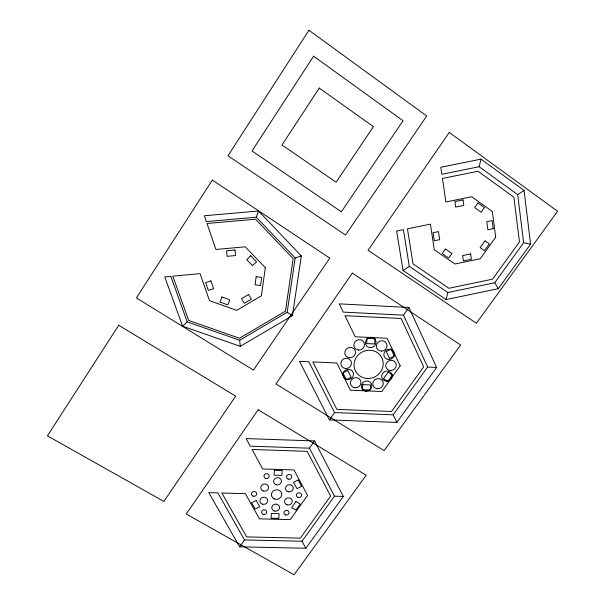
<?xml version="1.0" encoding="UTF-8"?>
<svg xmlns="http://www.w3.org/2000/svg" width="605" height="605" viewBox="0 0 605 605"><rect width="100%" height="100%" fill="white"/><g stroke="black" fill="none" stroke-linecap="round" stroke-linejoin="round"><path stroke-width="0.91" d="M287.178 312.271L295.164 257.949L256.248 217.187L206.373 221.589L204.384 215.766L258.562 211.009L301.32 255.953L292.449 315.651L240.283 346.332L182.604 326.216L164.772 276.893L170.829 276.334L187.195 321.868L239.678 340.229L287.178 312.271L292.449 315.651M446.097 299.573L447.851 292.517L494.716 282.754L523.643 242.718L517.698 194.636L479.13 166.715L441.839 174.278L440.811 167.275L481.013 159.13L524.066 190.424L530.585 244.11L498.301 288.683L446.097 299.573L403.043 270.495L396.63 231.065L403.399 229.673L409.283 266.366L447.851 292.517M479.13 166.715L481.013 159.13M256.248 217.187L258.562 211.009M244.511 539.925L217.876 492.886L208.77 492.629L239.633 546.822L244.511 539.925L302.016 541.225L334.505 496.183L343.337 496.433L314.502 440.954L246.129 438.572L250.266 446.172L309.397 448.184L314.502 440.954M334.58 412.572L308.8 361.737L299.513 361.321L329.4 419.893L334.58 412.572L393.167 414.826L427.637 367.031L436.636 367.432L408.904 307.476L339.216 303.869L343.209 312.097L403.482 315.152L408.904 307.476M239.633 546.822L305.85 548.266L343.337 496.433M329.4 419.893L396.857 422.426L436.636 367.432M182.604 326.216L187.195 321.868M403.043 270.495L409.283 266.366M517.698 194.636L524.066 190.424M295.164 257.949L301.32 255.953M523.643 242.718L530.585 244.11M494.716 282.754L498.301 288.683M302.016 541.225L305.85 548.266M309.397 448.184L334.505 496.183M393.167 414.826L396.857 422.426M403.482 315.152L427.637 367.031M239.678 340.229L240.283 346.332M271.395 513.486L271.07 518.22L278.784 518.409L279.124 513.69L271.395 513.486M274.383 470.304L274.05 475.159L281.862 475.394L282.21 470.546L274.383 470.304M362.781 384.636L362.304 389.703L370.162 390.028L370.646 384.969L362.781 384.636M367.106 338.361L366.622 343.564L374.586 343.942L375.085 338.74L367.106 338.361M256.172 276.697L255.06 284.819L260.566 285.522L261.693 277.408L256.172 276.697M265.323 267.614L261.405 295.784L236.721 310.373L209.512 300.685L200.058 273.641L172.796 276.152L188.692 320.446L239.482 338.24L285.462 311.174L293.16 258.6L255.499 219.191L207.023 223.479L215.902 249.464L245.154 246.817L265.323 267.614M221.906 296.995L220.001 302.084L227.843 304.882L229.749 299.8L221.906 296.995M118.716 325.286L47.432 435.842L163.872 501.424L235.678 396.131L118.716 325.286M212.332 180.093L136.375 297.902L253.442 370.086L329.793 258.123L212.332 180.093M308.943 30.25L228.002 155.78L345.531 235.042L426.714 116.001L308.943 30.25M313.579 56.189L252.035 150.97L341.371 211.773L403.059 120.735L313.579 56.189M319.274 88.065L282.006 144.973L336.093 182.203L373.414 126.672L319.274 88.065M258.146 409.744L186.264 514.031L294.06 574.75L366.222 475.212L258.146 409.744M352.329 273.097L275.925 383.948L384.054 450.612L460.609 345.016L352.329 273.097M449.281 132.434L368.082 250.243L476.369 323.274L557.568 211.274L449.281 132.434M445.424 249.003L442.21 253.555L448.706 258.032L451.92 253.495L445.424 249.003M477.942 202.955L474.66 207.606L481.156 212.219L484.439 207.583L477.942 202.955M295.943 501.545L291.625 507.61L295.89 510.098L300.216 504.041L295.943 501.545M388.16 372.196L383.57 378.639L387.85 381.369L392.441 374.941L388.16 372.196M485.036 240.835L480.166 247.657L484.439 250.644L489.309 243.83L485.036 240.835M307.559 495.419L290.256 519.627L259.416 518.848L245.411 493.665L221.861 492.999L246.651 536.9L300.337 538.132L330.625 496.07L307.166 451.338L252.066 449.485L262.683 468.981L293.992 469.956L307.559 495.419M400.192 365.806L381.823 391.503L350.401 390.21L336.856 362.985L312.853 361.919L336.849 409.358L391.541 411.491L423.689 366.849L401.107 318.502L344.956 315.681L355.211 336.766L387.117 338.293L400.192 365.806M495.692 237.152L480.219 258.774L454.937 264.014L434.307 249.812L430.412 224.137L407.452 228.841L413.033 263.886L448.91 288.267L492.561 279.185L519.468 241.887L513.879 197.162L478.003 171.245L442.452 178.467L445.885 202.002L471.666 196.738L492.296 211.448L495.692 237.152M250.727 255.817L246.689 259.658L252.504 265.633L256.543 261.806L250.727 255.817M248.602 294.476L241.471 298.696L244.337 303.317L251.453 299.104L248.602 294.476M347.724 370.434L342.914 372.793L346.294 379.6L351.089 377.248L347.724 370.434M391.102 349.138L386.27 351.505L389.552 358.379L394.369 356.012L391.102 349.138M256.255 500.456L251.604 502.717L255.106 509.017L259.742 506.756L256.255 500.456M298.197 480.007L293.531 482.283L296.934 488.643L301.592 486.375L298.197 480.007M210.918 280.901L205.602 282.626L208.317 290.415L213.618 288.698L210.918 280.901M439.684 239.678L434.322 240.782L433.097 232.698L438.474 231.594L439.684 239.678M493.196 228.667L487.857 229.764L486.775 221.672L492.13 220.568L493.196 228.667M470.63 253.941L462.659 255.59L463.415 260.891L471.378 259.243L470.63 253.941M463.037 199.915L454.922 201.571L455.701 207.054L463.808 205.398L463.037 199.915M234.974 250.009L226.557 250.773L227.109 256.316L235.519 255.552L234.974 250.009M262.222 504.094A3.902 3.569 -10.3 0 0 267.682 500.29A3.902 3.569 -10.3 0 0 261.519 497.938A3.902 3.569 -10.3 0 0 262.222 504.094M253.056 496.13A2.617 2.397 -9.4 0 0 256.709 493.582A2.617 2.397 -9.4 0 0 252.572 492.009A2.617 2.397 -9.4 0 0 253.056 496.13M274.254 511.021A3.887 3.547 -11.5 0 0 279.51 507.005A3.887 3.547 -11.5 0 0 273.263 504.948A3.887 3.547 -11.5 0 0 274.254 511.021M263.236 514.348A2.594 2.367 -10.4 0 0 266.737 511.679A2.594 2.367 -10.4 0 0 262.555 510.31A2.594 2.367 -10.4 0 0 263.236 514.348M287.171 504.873A3.887 3.554 -12.8 0 0 292.238 500.63A3.887 3.554 -12.8 0 0 285.885 498.845A3.887 3.554 -12.8 0 0 287.171 504.873M285.651 514.961A2.586 2.352 -12.5 0 0 289.009 512.148A2.586 2.352 -12.5 0 0 284.796 510.975A2.586 2.352 -12.5 0 0 285.651 514.961M288.056 491.721A3.902 3.585 -13 0 0 293.243 487.57A3.902 3.585 -13 0 0 286.921 485.618A3.902 3.585 -13 0 0 288.056 491.721M298.061 497.446A2.594 2.375 -13.9 0 0 301.517 494.686A2.594 2.375 -13.9 0 0 297.327 493.393A2.594 2.375 -13.9 0 0 298.061 497.446M276.099 484.734A3.917 3.607 -11.8 0 0 281.401 480.665A3.917 3.607 -11.8 0 0 275.101 478.555A3.917 3.607 -11.8 0 0 276.099 484.734M288.169 479.107A2.609 2.405 -13 0 0 291.708 476.392A2.609 2.405 -13 0 0 287.519 474.986A2.609 2.405 -13 0 0 288.169 479.107M263.183 490.958A3.917 3.6 -10.4 0 0 268.567 487.017A3.917 3.6 -10.4 0 0 262.32 484.779A3.917 3.6 -10.4 0 0 263.183 490.958M265.572 478.404A2.624 2.42 -10.6 0 0 269.18 475.764A2.624 2.42 -10.6 0 0 264.998 474.26A2.624 2.42 -10.6 0 0 265.572 478.404M274.579 499.012A5.211 4.772 -11.6 0 0 281.748 493.786A5.211 4.772 -11.6 0 0 273.468 490.821A5.211 4.772 -11.6 0 0 274.579 499.012M367.575 378.465A14.747 13.945 -27.9 0 0 381.747 357.608A14.747 13.945 -27.9 0 0 356.564 356.958A14.747 13.945 -27.9 0 0 367.575 378.465M390.739 370.51A5.354 5.037 -30.4 0 0 395.715 362.826A5.354 5.037 -30.4 0 0 386.587 362.834A5.354 5.037 -30.4 0 0 390.739 370.51M377.497 388.712A5.324 4.999 -27.3 0 0 382.791 381.309A5.324 4.999 -27.3 0 0 373.724 380.916A5.324 4.999 -27.3 0 0 377.497 388.712M354.976 387.767A5.339 5.037 -24.7 0 0 360.588 380.583A5.339 5.037 -24.7 0 0 351.52 379.766A5.339 5.037 -24.7 0 0 354.976 387.767M345.568 368.536A5.369 5.105 -24.9 0 0 351.029 361.14A5.369 5.105 -24.9 0 0 341.863 360.504A5.369 5.105 -24.9 0 0 345.568 368.536M358.667 350.068A5.4 5.143 -28.6 0 0 364.006 342.498A5.4 5.143 -28.6 0 0 354.787 342.052A5.4 5.143 -28.6 0 0 358.667 350.068M381.695 351.112A5.392 5.105 -31.4 0 0 386.315 343.133A5.392 5.105 -31.4 0 0 377.104 343.549A5.392 5.105 -31.4 0 0 381.695 351.112M370.479 347.648A5.4 5.135 -30.5 0 0 375.463 339.859A5.4 5.135 -30.5 0 0 366.237 339.836A5.4 5.135 -30.5 0 0 370.479 347.648M388.97 359.499A5.377 5.074 -31.3 0 0 393.779 351.671A5.377 5.074 -31.3 0 0 384.614 351.876A5.377 5.074 -31.3 0 0 388.97 359.499M386.542 381.188A5.332 5.014 -28.9 0 0 391.677 373.648A5.332 5.014 -28.9 0 0 382.587 373.451A5.332 5.014 -28.9 0 0 386.542 381.188M365.98 391.117A5.324 5.006 -25.8 0 0 371.432 383.835A5.324 5.006 -25.8 0 0 362.372 383.23A5.324 5.006 -25.8 0 0 365.98 391.117M347.368 379.509A5.354 5.067 -24.3 0 0 353.161 372.408A5.354 5.067 -24.3 0 0 344.086 371.364A5.354 5.067 -24.3 0 0 347.368 379.509M349.425 357.721A5.392 5.127 -26.5 0 0 355.09 350.408A5.392 5.127 -26.5 0 0 345.931 349.546A5.392 5.127 -26.5 0 0 349.425 357.721"/></g></svg>
